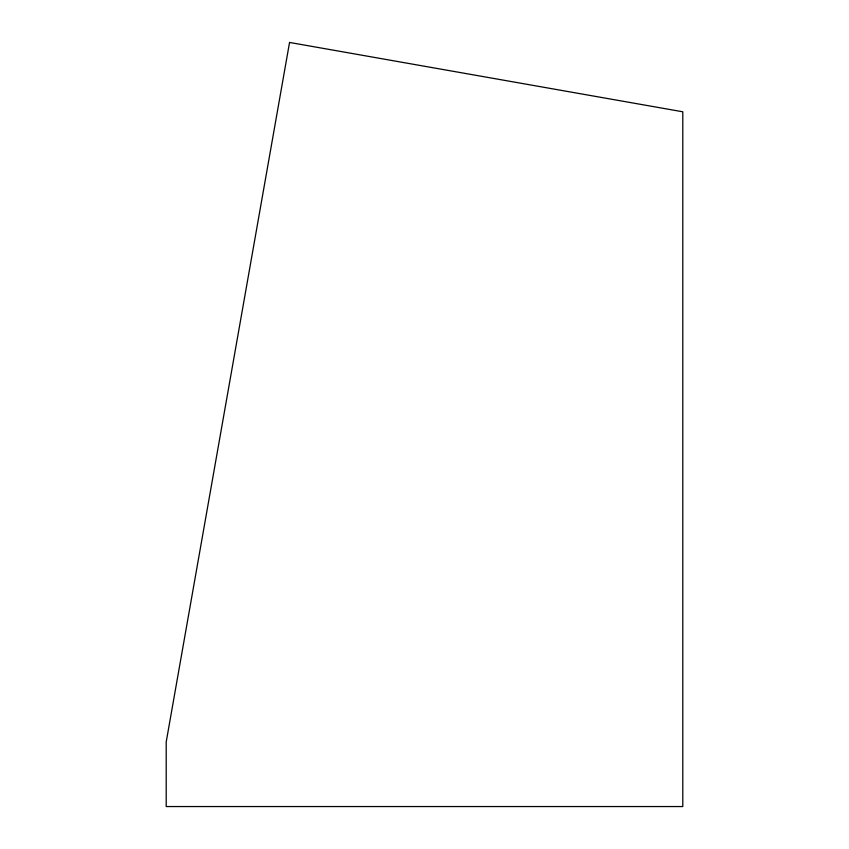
<?xml version="1.0" encoding="UTF-8"?>
<svg xmlns="http://www.w3.org/2000/svg" width="849" height="849" viewBox="0 0 849 849"><rect width="100%" height="100%" fill="white"/><g stroke="black" fill="none" stroke-linecap="round" stroke-linejoin="round"><path stroke-width="1.27" d="M289.551 42.45L166.202 741.973L166.202 806.55L682.798 806.55L682.798 111.792L289.551 42.45"/></g></svg>
